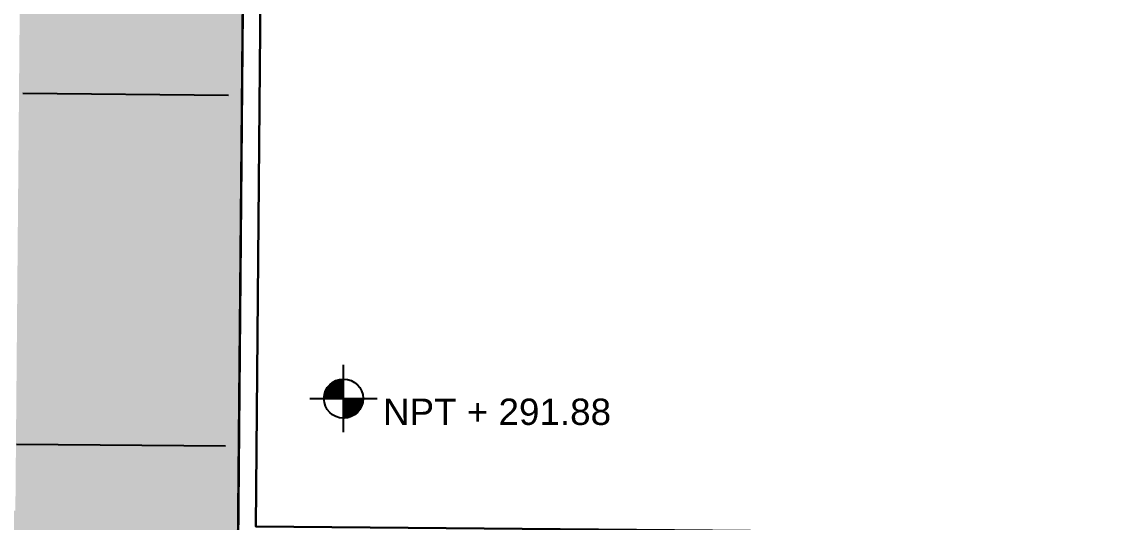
# Model space of a CAD drawing. Header units: millimetres. Extents: x 793 to 3159, y 750 to 2095.
# Drawn here: x 1218.72 to 1228.03, y 993.55 to 997.83 of the extents above; entities that cross this region are included whole.
import ezdxf

# ---------------------------------------------------------------- set-up
doc = ezdxf.new("R2010")
doc.units = ezdxf.units.MM
doc.linetypes.add('CENTER', pattern=[50.8, 31.75, -6.35, 6.35, -6.35])
doc.linetypes.add('CONTINUA', pattern=[0])
for name, color, linetype in [('A-NIVEL', 4, 'Continuous'), ('A-PISOS', 252, 'Continuous'), ('A-PROY', 252, 'Continuous'), ('A-TEXTO', 2, 'Continuous')]:
    doc.layers.add(name, color=color, linetype=linetype)
doc.layers.add('JUNTA DE AISLAMIENTO', color=7, linetype='Continuous', true_color=0x22d6dd)
doc.layers.add('JUNTA DE CONTROL', color=7, linetype='Continuous', true_color=0xf43e0b)
doc.styles.add('kobalt', font='arial.ttf', dxfattribs={"height": 0.15})
doc.styles.get("Standard").update_dxf_attribs({"font": 'arial.ttf'})
doc.linetypes.add('RAYACONTX', pattern='A,0.8,["X",Standard,S=0.08,R=0,X=0.025,Y=-0.04],0', length=0.8)
pattern_1 = [(90, (-2174.8441, -711.9263), (-0.508, 0.508), [1.524, -0.508]), (180, (-2174.8441, -711.4183), (-0.508, 0.508), [1.524, -0.508])]

# ---------------------------------------------------------------- blocks, each defined once
blk = doc.blocks.new('A$C15914C01')
at = {"layer": 'A-PISOS', "linetype": 'CONTINUA', "ltscale": 0.5}
h = blk.add_hatch(dxfattribs=at)
h.set_pattern_fill('AR-HBONE', color=250, scale=0.005, angle=45)
h.set_pattern_definition(pattern_1)
h.paths.add_polyline_path([(40.8168, 40.847), (37.8168, 40.847), (37.8168, 38.0242), (37.8168, 37.6485), (39.0283, 37.6485), (40.8168, 37.847)])
h.paths.add_polyline_path([(40.8168, 37.847), (39.0283, 37.6485), (39.0283, 34.847), (40.8168, 34.847)])
h.paths.add_polyline_path([(40.8168, 34.8315), (39.0283, 34.8315), (39.0283, 28.847), (40.8168, 28.847)])
h.paths.add_polyline_path([(40.8168, 28.847), (39.0283, 28.847), (39.0283, 25.847), (40.8168, 25.847)])
h.paths.add_polyline_path([(40.8168, 25.847), (39.0283, 25.847), (39.0283, 22.847), (40.8168, 22.847)])
h.paths.add_polyline_path([(40.8168, 22.847), (39.0283, 22.847), (39.0283, 19.847), (40.8168, 19.847)])
h.paths.add_polyline_path([(40.8168, 19.847), (39.0283, 19.847), (39.0283, 16.847), (40.8168, 16.847)])
h.paths.add_polyline_path([(40.8168, 16.847), (39.0283, 16.847), (39.0283, 13.847), (40.8168, 13.847)])
h.paths.add_polyline_path([(40.8168, 13.847), (39.0283, 13.847), (39.0283, 10.8467), (40.8168, 10.847)])
h.paths.add_polyline_path([(40.8168, 10.847), (39.0283, 10.8467), (39.0283, 7.847), (40.8168, 7.847)])
h.paths.add_polyline_path([(40.8168, 7.847), (39.0283, 7.847), (39.0283, 4.2785), (40.8168, 4.847)])
h.paths.add_polyline_path([(40.8168, 1.847), (37.8168, 1.847), (37.8168, -1.153), (40.8168, -1.153)])
h.paths.add_polyline_path([(40.8168, -1.153), (37.8168, -1.153), (37.8168, -4.153), (40.8168, -4.153)])
h.paths.add_polyline_path([(40.8168, -4.153), (37.8168, -4.153), (37.8168, -7.153), (40.8168, -7.153)])
h.paths.add_polyline_path([(40.8168, -7.153), (37.8168, -7.153), (37.8168, -10.153), (40.8168, -10.153)])
h.paths.add_polyline_path([(40.8168, -10.153), (37.8168, -10.153), (37.8168, -13.153), (40.8168, -13.153)])
h.paths.add_polyline_path([(40.8168, -13.8545), (40.8168, -13.153), (37.8168, -13.153), (37.8168, -16.153), (39.7085, -16.153), (39.7085, -13.8545)])
h.paths.add_polyline_path([(39.7084, -16.153), (37.8168, -16.153), (37.8168, -19.153), (39.7084, -19.153)])
h.paths.add_polyline_path([(39.6177, -19.153), (37.8168, -19.153), (37.8168, -22.153), (39.6177, -22.153)])
h.paths.add_polyline_path([(39.6202, -22.153), (37.8168, -22.153), (37.8168, -25.153), (39.6202, -25.153)])
h.paths.add_polyline_path([(39.6177, -25.153), (37.8168, -25.153), (37.8168, -28.153), (39.6177, -28.153)])
h.paths.add_polyline_path([(39.6177, -28.153), (37.8168, -28.153), (37.8168, -31.153), (39.6177, -31.153)])
h.paths.add_polyline_path([(39.6177, -31.153), (37.8168, -31.153), (37.8168, -34.153), (39.6177, -34.153)])
h.paths.add_polyline_path([(39.6177, -34.153), (37.8168, -34.153), (37.8168, -35.1024), (39.6177, -35.1024)])
h.paths.add_polyline_path([(40.8168, -45.957), (37.8168, -45.957), (37.8168, -49.3615), (38.3271, -48.8946), (38.7327, -49.153), (39.1705, -49.4318), (40.8168, -49.153)])
h.paths.add_polyline_path([(40.8168, -49.153), (39.1705, -49.4318), (38.8819, -50.3504), (40.8217, -50.3538)])
h.paths.add_polyline_path([(40.8168, 43.5795), (37.8168, 43.5798), (37.8168, 40.847), (40.8168, 40.847)])
h.paths.add_polyline_path([(38.79, 4.2785), (38.7899, 3.656), (37.8168, 3.6561), (37.8168, 1.847), (40.8168, 1.847), (40.8168, 4.847), (39.0283, 4.2785)])
h = blk.add_hatch(dxfattribs=at)
h.set_pattern_fill('AR-HBONE', color=250, scale=0.005, angle=45)
h.set_pattern_definition(pattern_1)
h.paths.add_polyline_path([(43.8168, -45.9571), (40.8168, -45.9571), (40.8216, -50.3396), (43.8216, -50.3675)])
h.paths.add_polyline_path([(40.9292, -0.9957), (40.9323, 4.0095), (40.9357, 41.5795), (43.8168, 41.5793), (43.8168, 43.5794), (40.8168, 43.5794), (40.8168, -13.8546), (43.8168, -13.8546), (43.8168, -6.7051), (41.1283, -6.7051), (41.1283, -4.9051), (43.8168, -4.9049), (43.8168, -3.6051), (43.8168, -0.9957)])
at = {"layer": 'A-PISOS', "color": 250, "linetype": 'CONTINUA', "ltscale": 0.5}
for p, q in [((39.0599, 7.847), (40.8168, 7.847)), ((39.0319, 4.847), (40.8168, 4.847))]:
    blk.add_line(p, q, dxfattribs=at)
blk = doc.blocks.new('NIVEL')
for p, q in [((0, -0.2554), (0, 0.2554)), ((-0.1484, 0), (0, 0.1484)), ((-0.1481, 0.0097), (-0.0097, 0.1481)), ((-0.147, 0.0203), (-0.0203, 0.147)), ((-0.145, 0.0318), (-0.0318, 0.145)), ((-0.1415, 0.0447), (-0.0447, 0.1415)), ((-0.1389, 0), (0, 0.1389)), ((-0.1358, 0.0599), (-0.0599, 0.1358)), ((-0.1294, 0), (0, 0.1294)), ((-0.1248, 0.0804), (-0.0804, 0.1248)), ((-0.12, 0), (0, 0.12)), ((-0.1105, 0), (0, 0.1105)), ((-0.1011, 0), (0, 0.1011)), ((-0.0916, 0), (0, 0.0916)), ((-0.2554, 0), (0.2554, 0)), ((-0.0821, 0), (0, 0.0821)), ((-0.0727, 0), (0, 0.0727)), ((-0.0632, 0), (0, 0.0632)), ((-0.0538, 0), (0, 0.0538)), ((-0.0443, 0), (0, 0.0443)), ((-0.0348, 0), (0, 0.0348)), ((-0.0254, 0), (0, 0.0254)), ((-0.0159, 0), (0, 0.0159)), ((-0.0065, 0), (0, 0.0065)), ((0, -0.003), (0.003, 0)), ((0, -0.0125), (0.0125, 0)), ((0, -0.0219), (0.0219, 0)), ((0, -0.0314), (0.0314, 0)), ((0, -0.0408), (0.0408, 0)), ((0, -0.0503), (0.0503, 0)), ((0, -0.0598), (0.0598, 0)), ((0, -0.0692), (0.0692, 0)), ((0, -0.0787), (0.0787, 0)), ((0, -0.0881), (0.0881, 0)), ((0, -0.0976), (0.0976, 0)), ((0, -0.1071), (0.1071, 0)), ((0, -0.1165), (0.1165, 0)), ((0, -0.126), (0.126, 0)), ((0, -0.1354), (0.1354, 0)), ((0, -0.1449), (0.1449, 0)), ((0.0061, -0.1483), (0.1483, -0.0061)), ((0.0163, -0.1475), (0.1475, -0.0163)), ((0.0274, -0.1458), (0.1458, -0.0274)), ((0.0398, -0.143), (0.143, -0.0398)), ((0.054, -0.1382), (0.1382, -0.054)), ((0.0718, -0.1299), (0.1299, -0.0718))]:
    blk.add_line(p, q)
blk.add_circle((0, 0), 0.1484)

msp = doc.modelspace()

# ---------------------------------------------------------------- linework, layer by layer
at = {"layer": 'A-PROY', "linetype": 'CONTINUA', "ltscale": 0.5}
msp.add_line((1220.89442, 1030.23085, 168.38412), (1220.57164, 993.36226, 168.38412), dxfattribs=at)
at = {"layer": 'A-PROY', "linetype": 'CONTINUA', "ltscale": 0.5, "elevation": 168.38412}
for points in [[(1235.99866, 993.2272), (1220.57164, 993.36226), (1220.89442, 1030.23085), (1257.73301, 1029.90833), (1257.41023, 993.03975), (1241.98321, 993.17481)], [(1241.98321, 993.17481), (1257.41023, 993.03975), (1257.73301, 1029.90833), (1220.89442, 1030.23085), (1220.57164, 993.36226), (1235.99866, 993.2272)], [(1235.99858, 993.37721), (1220.72295, 993.51095), (1221.0431, 1030.07954), (1257.5817, 1029.75965), (1257.26155, 993.19105), (1241.98592, 993.32479)], [(1237.9844, 993.35982), (1238.99225, 993.351), (1239.3124, 1029.9196), (1221.0431, 1030.07954), (1220.72295, 993.51095), (1235.99858, 993.37721)]]:
    msp.add_lwpolyline(points, dxfattribs=at)
at = {"layer": 'JUNTA DE AISLAMIENTO', "linetype": 'RAYACONTX', "elevation": 380.20176}
msp.add_lwpolyline([(1329.00633, 987.40767), (1220.52782, 988.35738), (1220.90055, 1030.93082), (1257.73914, 1030.60831), (1257.38346, 989.9347), (1266.47583, 989.85507), (1266.81794, 1028.93844), (1266.21796, 1028.9437), (1266.22323, 1029.54368), (1265.62325, 1029.54894), (1265.62911, 1030.14891), (1265.02853, 1030.15418), (1265.04345, 1031.85411), (1263.84349, 1031.86464), (1263.88121, 1036.16447), (1262.68125, 1036.175), (1262.7287, 1041.58454)], dxfattribs=at)

# ---------------------------------------------------------------- block references
at = {"layer": 'A-NIVEL', "linetype": 'CONTINUA', "xscale": 1.125, "yscale": 1.125, "zscale": 1.125}
msp.add_blockref('NIVEL', (1221.47267, 994.60601, -292.89587), dxfattribs=at)
at = {"layer": 'JUNTA DE CONTROL', "linetype": 'CENTER', "ltscale": 0.05, "rotation": 359.5035917933524}
msp.add_blockref('A$C15914C01', (1179.60612, 989.70753, 293.72089), dxfattribs=at)

# ---------------------------------------------------------------- texts
at = {"layer": 'A-TEXTO', "insert": (1221.80956, 994.60553, -292.89587), "char_height": 0.225, "attachment_point": 1, "style": 'kobalt'}
msp.add_mtext_dynamic_manual_height_columns('NPT + 291.88', width=62.3352715, gutter_width=1.5, heights=[0], dxfattribs=at)

doc.saveas('drawing.dxf')
